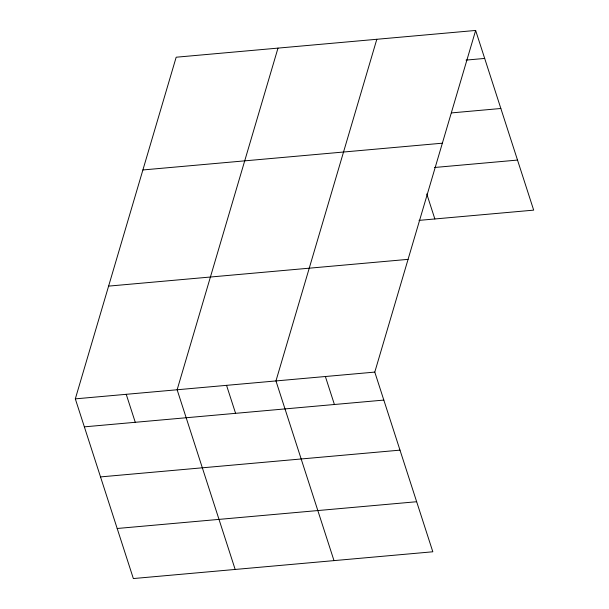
<?xml version="1.0" encoding="UTF-8"?>
<svg xmlns="http://www.w3.org/2000/svg" width="609" height="609" viewBox="0 0 609 609"><rect width="100%" height="100%" fill="white"/><g stroke="black" fill="none" stroke-linecap="round" stroke-linejoin="round"><path stroke-width="0.91" d="M475.644 30.45L374.786 372.099L432.824 551.784L133.356 578.55L75.318 398.865L176.176 57.216L475.644 30.45L533.682 210.135L419.007 220.382M277.993 48.111L177.135 389.768L235.173 569.453M376.819 39.281L275.961 380.929L333.998 560.615M466.037 60.101L484.68 58.434M451.436 112.909L500.849 108.493M142.894 169.957L442.355 143.191M434.537 167.49L517.505 160.076M108.608 286.116L408.068 259.358M75.318 398.865L374.786 372.099M84.362 426.848L383.822 400.083M100.531 476.908L399.991 450.142M117.187 528.49L416.647 501.725M426.772 193.936L434.856 218.966M325.373 376.514L334.41 404.498M226.548 385.345L235.584 413.328M126.23 394.312L135.267 422.296"/></g></svg>
